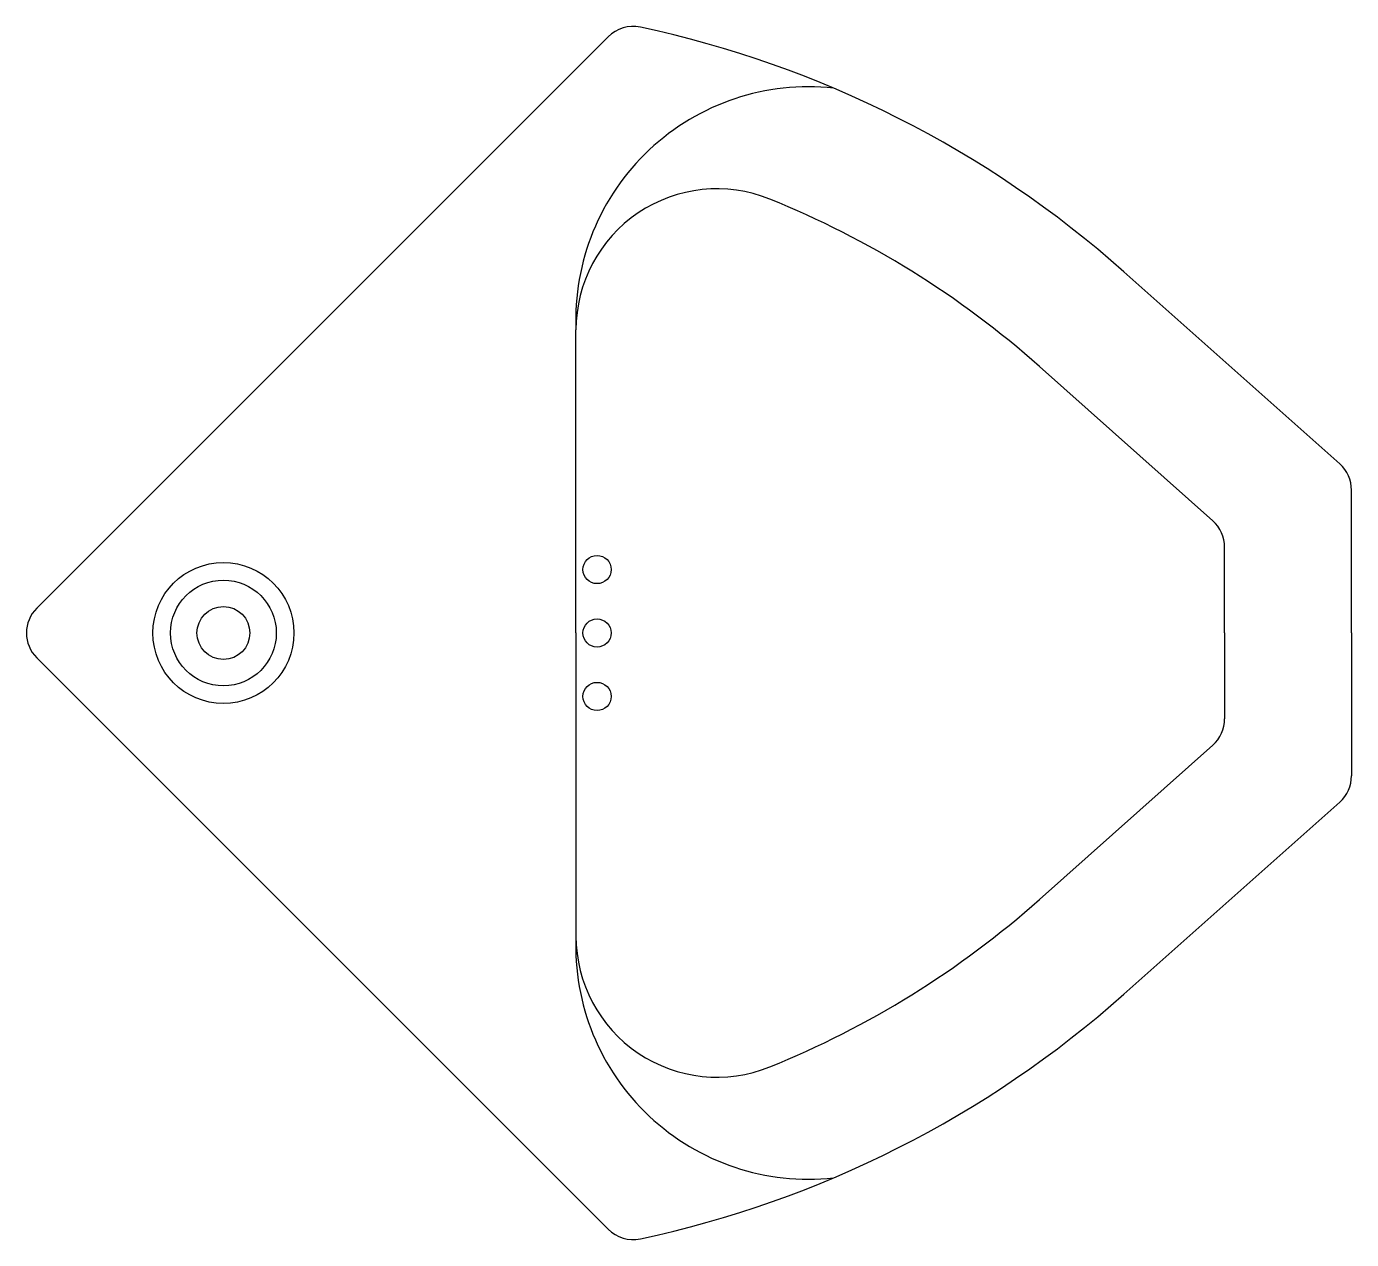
# Model space of a CAD drawing. Header units: millimetres. Extents: x -2968.234 to -2967.858, y 2964.636 to 2964.98.
import ezdxf

# ---------------------------------------------------------------- set-up
doc = ezdxf.new("R2010")
doc.units = ezdxf.units.MM
doc.header["$LTSCALE"] = 10
doc.layers.add('banheiro_louças', color=2, linetype='Continuous')

msp = doc.modelspace()

# ---------------------------------------------------------------- linework, layer by layer
at = {"layer": 'banheiro_louças'}
for p, q in [((-2968.23115131697, 2964.815050244074), (-2968.069097329829, 2964.977104231215)), ((-2967.861574436591, 2964.855962240663), (-2967.922818426664, 2964.910464610414)), ((-2968.078222384785, 2964.807979176263), (-2968.078222384785, 2964.893996413166)), ((-2967.89757443659, 2964.839808336448), (-2967.946751040185, 2964.883571674352)), ((-2967.858222384791, 2964.807979176263), (-2967.858222384791, 2964.848491980646)), ((-2967.89422238479, 2964.807979176263), (-2967.89422238479, 2964.832338076431)), ((-2968.078222384785, 2964.807979176263), (-2968.078222384785, 2964.72196193936)), ((-2967.89422238479, 2964.807979176263), (-2967.89422238479, 2964.783620276095)), ((-2967.858222384791, 2964.807979176263), (-2967.858222384791, 2964.767466371879)), ((-2968.23115131697, 2964.800908108451), (-2968.069097329829, 2964.63885412131)), ((-2967.89757443659, 2964.776150016078), (-2967.946751040185, 2964.732386678173)), ((-2967.861574436591, 2964.759996111862), (-2967.922818426664, 2964.705493742112))]:
    msp.add_line(p, q, dxfattribs=at)
at = {"layer": 'banheiro_louças', "color": 1}
for centre, radius in [((-2968.178222384784, 2964.807979176263), 0.01999999999952706), ((-2968.072222384787, 2964.825979176263), 0.003999999999905413), ((-2968.178222384784, 2964.807979176263), 0.0149999999996453), ((-2968.178222384784, 2964.807979176263), 0.007499999999822649), ((-2968.072222384787, 2964.807979176263), 0.003999999999905413), ((-2968.072222384787, 2964.789979176263), 0.003999999999905413)]:
    msp.add_circle(centre, radius, dxfattribs=at)
at = {"layer": 'banheiro_louças'}
for centre, radius, start, end in [((-2968.062026262018, 2964.970033163404), 0.009999999999763531, 78.0128822687154, 135), ((-2968.12225687267, 2964.686356809902), 0.2999999999929059, 48.33341352549554, 78.0128822687154), ((-2968.012196809752, 2964.896844076524), 0.06608695593800183, 83.87422179755846, 182.4696193369031), ((-2968.038222384787, 2964.893996413166), 0.03999999999905413, 67.96617094916228, 180), ((-2968.12225687267, 2964.686356809902), 0.2639999999937572, 48.33341352549554, 67.96617094916228), ((-2967.868222384791, 2964.848491980646), 0.009999999999763531, 0, 48.33341352549554), ((-2967.904222384791, 2964.832338076431), 0.009999999999763531, 0, 48.33341352549554), ((-2968.224080249159, 2964.807979176263), 0.009999999999763531, 135, 225), ((-2967.904222384791, 2964.783620276095), 0.009999999999763531, 311.6665864745045, 0), ((-2967.868222384791, 2964.767466371879), 0.009999999999763531, 311.6665864745045, 0), ((-2968.12225687267, 2964.929601542624), 0.2639999999937572, 292.0338290508377, 311.6665864745045), ((-2968.012196809752, 2964.719114276001), 0.06608695593800183, 177.5303806630969, 276.1257782024415), ((-2968.038222384787, 2964.72196193936), 0.03999999999905413, 180, 292.0338290508377), ((-2968.12225687267, 2964.929601542624), 0.2999999999929059, 281.9871177312846, 311.6665864745045), ((-2968.062026262018, 2964.645925189121), 0.009999999999763531, 225, 281.9871177312846)]:
    msp.add_arc(centre, radius, start, end, dxfattribs=at)

doc.saveas('drawing.dxf')
